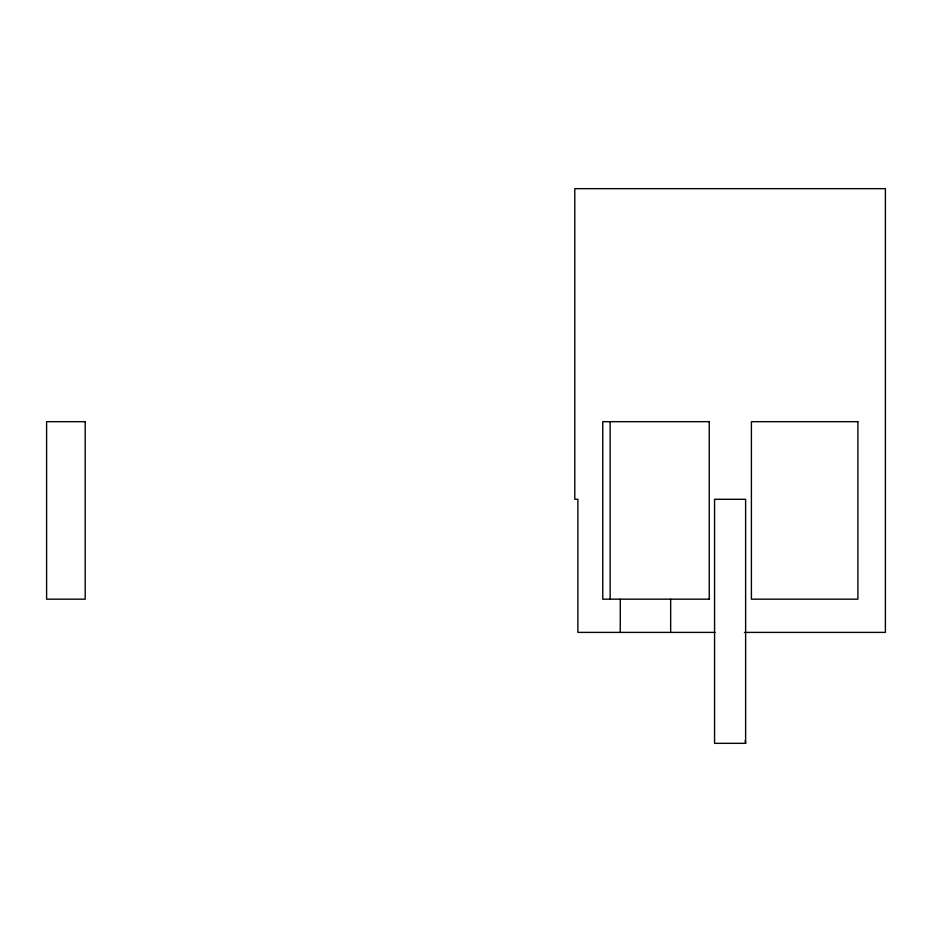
<?xml version="1.0" encoding="UTF-8"?>
<svg xmlns="http://www.w3.org/2000/svg" width="932" height="932" viewBox="0 0 932 932"><rect width="100%" height="100%" fill="white"/><g stroke="black" fill="none" stroke-linecap="round" stroke-linejoin="round"><path stroke-width="1.4" d="M709.567 421.672L602.759 421.672L602.759 599.171L709.555 599.171M715.077 632.397L577.875 632.397L577.875 499.284L574.788 499.284L574.788 188.66L885.4 188.66L885.4 632.397L744.447 632.397M745.623 743.34L714.564 743.34L714.564 499.284L745.623 499.284L745.623 743.34L745.216 740.451M709.252 421.672L709.252 599.171M670.656 599.171L670.656 632.397M620.269 599.171L620.269 632.397M610.134 421.672L610.134 599.171M85.196 421.672L46.6 421.672L46.6 599.171L85.196 599.171L85.196 421.672M857.906 421.672L751.413 421.672L751.413 599.171L857.906 599.171L857.906 421.672"/></g></svg>
